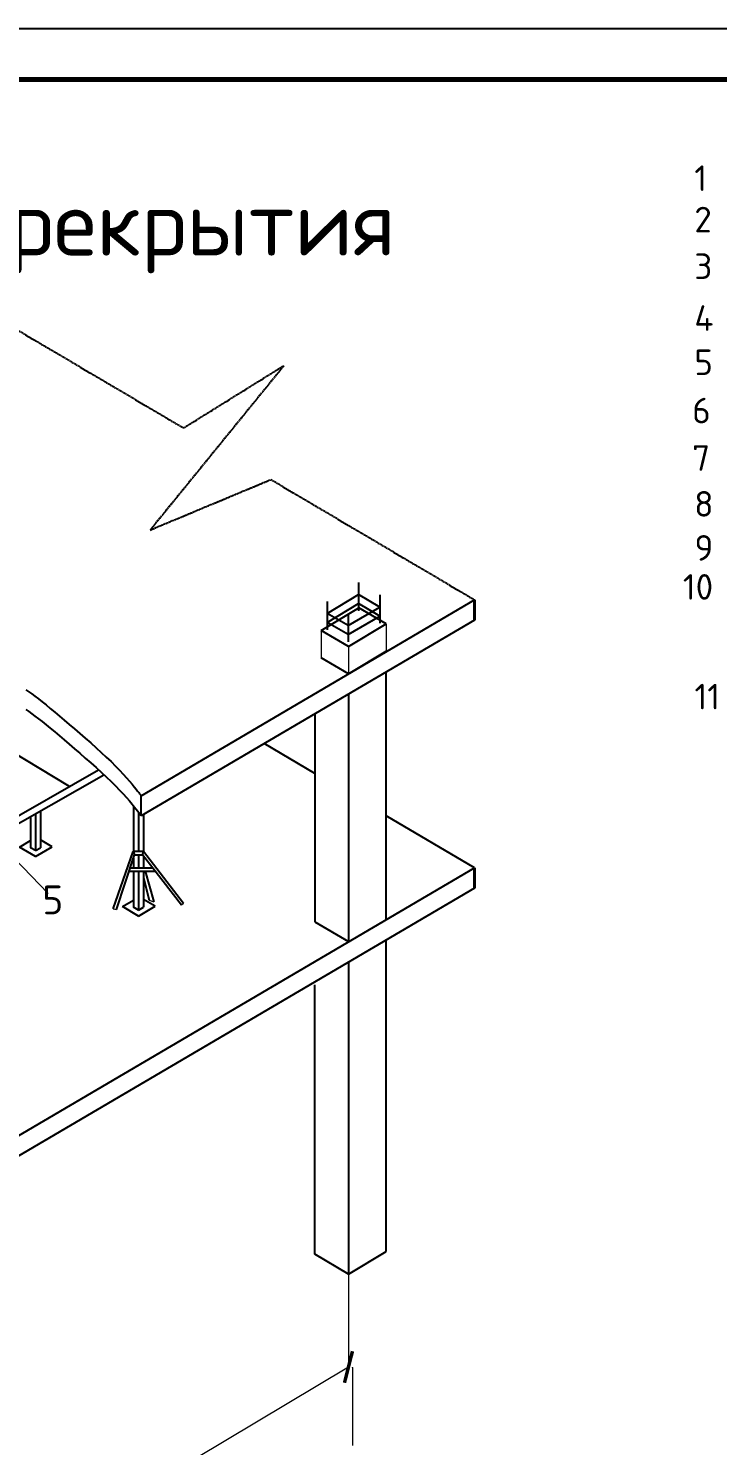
# Model space of a CAD drawing. Header units: millimetres. Extents: x 5763 to 12018931, y 39842 to 3600577.
# Drawn here: x 686797 to 700281, y 425294 to 453001 of the extents above; entities that cross this region are included whole.
import ezdxf

# ---------------------------------------------------------------- set-up
doc = ezdxf.new("R2010")
doc.units = ezdxf.units.MM
doc.linetypes.add('ACAD_ISO04W100', pattern=[30, 24, -3, 0, -3])
for name, color, linetype, lineweight in [('jiu', 7, 'Continuous', 25), ('Стены', 7, 'Continuous', 40), ('тонкая', 7, 'Continuous', 20)]:
    doc.layers.add(name, color=color, linetype=linetype, lineweight=lineweight)
doc.layers.add('LINES', color=7, linetype='Continuous')
doc.layers.add('Элем. пром.зд.', color=7, linetype='Continuous')
doc.styles.add('ISOCPEUR', font='isocpeur.ttf')

# ---------------------------------------------------------------- blocks, each defined once
blk = doc.blocks.new('_ArchTick')
at = {"color": 0, "linetype": 'ByBlock', "const_width": 0.15}
blk.add_lwpolyline([(-0.5, -0.5), (0.5, 0.5)], dxfattribs=at)

msp = doc.modelspace()

# ---------------------------------------------------------------- linework, layer by layer
at = {"linetype": 'ACAD_ISO04W100'}
for p, q in [((685526.52282, 447726.34771), (689832.80885, 445185.50126)), ((691795.85085, 446405.01288), (689181.57275, 443193.90402)), ((689832.80885, 445185.50126), (691795.85085, 446405.01288)), ((689181.57275, 443193.90402), (691538.63094, 444179.01168)), ((691538.63094, 444179.01168), (695522.04893, 441828.6677))]:
    msp.add_line(p, q, dxfattribs=at)
at = {"color": 0}
msp.add_lwpolyline([(589821.09845, 334201.2019), (589821.09845, 453001.2019), (758021.09845, 453001.2019), (758021.09845, 334201.2019)], close=True, dxfattribs=at)
at = {"color": 0, "lineweight": 40, "const_width": 100}
msp.add_lwpolyline([(593821.09845, 335201.2019), (593821.09845, 452001.2019), (757021.09845, 452001.2019), (757021.09845, 335201.2019)], close=True, dxfattribs=at)
at = {"layer": 'jiu', "color": 7, "lineweight": 25}
for p, q in [((688458.49327, 435785.74455), (688848.50735, 436911.55839)), ((688522.0871, 435774.7775), (688876.67816, 436845.95632)), ((689047.2358, 436908.60221), (688848.50735, 436911.55839)), ((688876.67816, 436845.95632), (689028.36162, 436845.95632)), ((689793.93976, 435859.41821), (689028.36162, 436845.95632)), ((689834.97012, 435891.08177), (689047.45752, 436911.55839)), ((688770.24282, 436524.42741), (689277.87606, 436524.42741)), ((688791.959, 436590.02948), (689226.96722, 436590.02948)), ((689047.45752, 436394.9833), (689163.11901, 435960.24075)), ((689084.27661, 436524.42741), (689254.51622, 435923.31976))]:
    msp.add_line(p, q, dxfattribs=at)
for centre, radius, start, end in [((688947.20022, 436910.55856), 95.63896, 179.40101034, 222.491467365), ((688889.67757, 436921.90573), 158.11888, 331.292971868, 356.24786649)]:
    msp.add_arc(centre, radius, start, end, dxfattribs=at)
at = {"layer": 'LINES'}
for p, q in [((692643.5302, 441562.07726), (693256.56158, 441931.16899)), ((693256.56158, 442167.53429), (693256.56158, 441613.81682)), ((693675.273, 441686.89084), (693256.56158, 441931.16899)), ((689004.2847, 438000.16844), (695522.04893, 441828.6677)), ((692524.72817, 441231.34704), (693261.20328, 441674.76132)), ((692643.5302, 441794.02153), (692643.5302, 441240.30406)), ((692643.5302, 441388.05383), (693256.56158, 441757.14555)), ((693051.03864, 441324.33499), (693675.273, 441686.89084)), ((693675.273, 441512.86741), (693256.56158, 441757.14555)), ((693797.23853, 441362.03592), (693261.20328, 441674.76132)), ((693675.273, 441923.93014), (693675.273, 441370.21267)), ((695522.04893, 441430.59405), (689004.2847, 437605.02441)), ((693051.03864, 441324.33499), (692643.5302, 441562.07726)), ((693051.03864, 441150.31155), (692643.5302, 441388.05383)), ((693051.03864, 441560.3519), (693051.03864, 441006.63443)), ((693051.03864, 441150.31155), (693675.273, 441512.86741)), ((693060.76343, 440918.62164), (692524.72817, 441231.34704)), ((693060.76343, 440918.62164), (693797.23853, 441362.03592)), ((693060.76343, 440382.89914), (693797.23853, 440826.31343)), ((693060.76343, 440382.89914), (693797.23853, 440826.31343)), ((693062.319, 440383.83571), (693798.7941, 440816.43718)), ((693060.76343, 440382.89914), (692526.28911, 440694.71388)), ((693798.7941, 435579.92457), (693798.7941, 440419.13811)), ((687600.03094, 438178.40858), (684223.08257, 440223.64634)), ((686748.03938, 440072.72406), (686804.60909, 440033.57585)), ((686804.60909, 440033.57585), (686863.52798, 439991.1195)), ((686863.52798, 439991.1195), (686925.90417, 439944.55067)), ((693062.319, 439986.86767), (693062.319, 435147.3231)), ((686925.90417, 439944.55067), (686992.8458, 439893.06504)), ((686992.8458, 439893.06504), (687065.21562, 439836.05143)), ((687065.21562, 439836.05143), (687142.89482, 439773.6714)), ((687142.89482, 439773.6714), (687225.51922, 439706.27969)), ((686748.03938, 439684.7223), (686804.60909, 439645.57409)), ((686804.60909, 439645.57409), (686863.52798, 439603.11774)), ((686863.52798, 439603.11774), (686925.90417, 439556.54891)), ((686925.90417, 439556.54891), (686992.8458, 439505.06328)), ((686992.8458, 439505.06328), (687065.21562, 439448.04967)), ((687065.21562, 439448.04967), (687142.89482, 439385.66964)), ((687225.51922, 439706.27969), (687312.72464, 439634.231)), ((687312.72464, 439634.231), (687404.1469, 439557.88008)), ((687404.1469, 439557.88008), (687499.42181, 439477.58166)), ((687499.42181, 439477.58166), (687598.1852, 439393.69045)), ((692398.68697, 439597.35212), (692398.68697, 435536.94671)), ((687142.89482, 439385.66964), (687225.51922, 439318.27793)), ((687225.51922, 439318.27793), (687312.72464, 439246.22924)), ((687312.72464, 439246.22924), (687404.1469, 439169.87832)), ((687404.1469, 439169.87832), (687499.42181, 439089.5799)), ((687598.1852, 439393.69045), (687700.07287, 439306.56119)), ((687700.07287, 439306.56119), (687804.5623, 439216.63596)), ((687804.5623, 439216.63596), (687910.49759, 439124.70632)), ((687499.42181, 439089.5799), (687598.1852, 439005.68869)), ((687598.1852, 439005.68869), (687700.07287, 438918.55943)), ((687700.07287, 438918.55943), (687804.5623, 438828.6342)), ((687910.49759, 439124.70632), (688016.56449, 439031.65115)), ((688016.56449, 439031.65115), (688121.44874, 438938.34937)), ((688121.44874, 438938.34937), (688223.83611, 438845.67988)), ((692398.68697, 438435.03851), (691411.14554, 439017.71953)), ((687804.5623, 438828.6342), (687910.49759, 438736.70456)), ((687910.49759, 438736.70456), (688016.56449, 438643.6494)), ((688016.56449, 438643.6494), (688121.44874, 438550.34761)), ((688223.83611, 438845.67988), (688322.41234, 438754.52157)), ((688322.41234, 438754.52157), (688415.86319, 438665.75335)), ((688415.86319, 438665.75335), (688502.8744, 438580.25412)), ((681665.29673, 434803.73842), (688172.64243, 438504.01286)), ((681665.29673, 434649.61369), (688276.52177, 438408.95709)), ((688121.44874, 438550.34761), (688223.83611, 438457.67812)), ((688223.83611, 438457.67812), (688322.41234, 438366.51981)), ((688322.41234, 438366.51981), (688415.86319, 438277.75159)), ((688502.8744, 438580.25412), (688582.37601, 438498.84432)), ((688582.37601, 438498.84432), (688654.27519, 438422.11049)), ((688654.27519, 438422.11049), (688718.72341, 438350.58071)), ((688718.72341, 438350.58071), (688775.87212, 438284.78306)), ((688415.86319, 438277.75159), (688502.8744, 438192.25236)), ((688502.8744, 438192.25236), (688582.37601, 438110.84256)), ((688582.37601, 438110.84256), (688654.27519, 438034.10873)), ((688775.87212, 438284.78306), (688825.87277, 438225.24563)), ((688825.87277, 438225.24563), (688868.87683, 438172.49648)), ((688868.87683, 438172.49648), (688905.03575, 438127.06369)), ((688905.03575, 438127.06369), (688934.501, 438089.47535)), ((688934.501, 438089.47535), (688957.53507, 438059.99709)), ((688957.53507, 438059.99709), (688974.8447, 438037.84479)), ((688654.27519, 438034.10873), (688718.72341, 437962.57895)), ((688718.72341, 437962.57895), (688775.87212, 437896.7813)), ((688775.87212, 437896.7813), (688825.87277, 437837.24387)), ((688825.87277, 437837.24387), (688868.87683, 437784.49472)), ((688854.44479, 437802.19718), (688854.44479, 436911.47006)), ((688868.87683, 437784.49472), (688905.03575, 437739.06193)), ((688974.8447, 438037.84479), (688987.24766, 438021.97189)), ((688987.24766, 438021.97189), (688995.56174, 438011.3318)), ((688995.56174, 438011.3318), (689000.6047, 438004.87798)), ((689000.6047, 438004.87798), (689003.19433, 438001.56386)), ((689003.19433, 438001.56386), (689004.1484, 438000.34287)), ((689004.1484, 438000.34287), (689004.2847, 438000.16844)), ((689004.2847, 437605.02441), (689004.2847, 438000.16844)), ((686840.62994, 437592.46537), (686840.62994, 436982.92273)), ((686937.1363, 437647.34182), (686937.1363, 436926.08227)), ((687033.64267, 437702.21827), (687033.64267, 436982.92273)), ((688905.03575, 437739.06193), (688934.501, 437701.47359)), ((688934.501, 437701.47359), (688957.53507, 437671.99533)), ((688950.95116, 437680.42121), (688950.95116, 436910.03449)), ((688957.53507, 437671.99533), (688974.8447, 437649.84303)), ((688974.8447, 437649.84303), (688987.24766, 437633.97013)), ((688987.24766, 437633.97013), (688995.56174, 437623.33004)), ((688995.56174, 437623.33004), (689000.6047, 437616.87622)), ((689000.6047, 437616.87622), (689003.19433, 437613.5621)), ((689003.19433, 437613.5621), (689004.1484, 437612.34111)), ((689004.1484, 437612.34111), (689004.2847, 437612.16668)), ((689047.45752, 437630.36449), (689047.45752, 436911.55839)), ((695522.04893, 436592.15509), (693798.7941, 437608.93054)), ((686623.81858, 436995.22006), (686840.62994, 437122.51737)), ((686937.1363, 436810.68173), (686623.81858, 436995.22006)), ((686937.1363, 436926.08227), (686840.62994, 436982.92273)), ((686937.1363, 436810.68173), (687261.05465, 437000.86518)), ((686937.1363, 436926.08227), (687033.64267, 436982.92273)), ((687261.05465, 437000.86518), (687033.64267, 437134.80663)), ((688854.44479, 436778.79188), (688854.44479, 436590.02948)), ((688950.95116, 436845.95632), (688950.95116, 436590.02948)), ((689047.45752, 436821.34899), (689047.45752, 436590.02948)), ((673114.26548, 423429.94497), (695522.04893, 436592.15509)), ((688854.44479, 436524.42741), (688854.44479, 435820.64275)), ((688950.95116, 436524.42741), (688950.95116, 435763.80229)), ((689047.45752, 436524.42741), (689047.45752, 435820.64275)), ((695522.04893, 436194.08144), (673114.26548, 423041.94321)), ((688637.63344, 435832.94008), (688854.44479, 435960.23738)), ((688950.95116, 435648.40175), (688637.63344, 435832.94008)), ((688950.95116, 435648.40175), (689274.86951, 435838.5852)), ((689274.86951, 435838.5852), (689047.45752, 435972.52665)), ((688950.95116, 435763.80229), (688854.44479, 435820.64275)), ((688950.95116, 435763.80229), (689047.45752, 435820.64275)), ((692398.68697, 435536.94671), (693062.319, 435147.3231)), ((693798.7941, 429090.7887), (693798.7941, 435182.6255)), ((693062.319, 434750.35506), (693062.319, 428647.37441)), ((692398.68697, 429034.54035), (692398.68697, 434303.58126)), ((693062.319, 428647.37441), (692398.68697, 429034.54035)), ((693062.319, 428647.37441), (693798.7941, 429090.7887)), ((693062.319, 428647.37441), (693062.319, 428647.37441))]:
    msp.add_line(p, q, dxfattribs=at)
at = {"layer": 'Стены', "ltscale": 10}
for p, q in [((695522.04893, 441430.59405), (695522.04893, 441828.6677)), ((695522.04893, 436194.08144), (695522.04893, 436592.15509))]:
    msp.add_line(p, q, dxfattribs=at)
at = {"layer": 'тонкая', "ltscale": 10}
for p, q in [((692524.72817, 441231.34704), (692526.28911, 440694.71388)), ((693797.23853, 441362.03592), (693797.23853, 440826.31343)), ((693060.76343, 440918.62164), (693062.32437, 440381.98848)), ((685755.56091, 437570.19551), (687188.24831, 436089.6655)), ((689163.11901, 435960.24075), (689254.51622, 435923.31976)), ((689834.97012, 435891.08177), (689793.93976, 435859.41821)), ((688458.49327, 435785.74455), (688522.0871, 435774.7775)), ((693062.319, 428647.37441), (693062.319, 426826.68596)), ((684176.47021, 421542.82065), (693061.68883, 426833.60791)), ((693136.25198, 426819.75602), (693136.25198, 425294.35854)), ((693140.29539, 426821.68552), (693137.31783, 426826.68596))]:
    msp.add_line(p, q, dxfattribs=at)

# ---------------------------------------------------------------- block references
at = {"layer": 'тонкая', "ltscale": 10, "xscale": 450.0000000000001, "yscale": 450.0000000000001, "zscale": 450.0000000000001, "rotation": 30.77208269465662}
msp.add_blockref('_ArchTick', (693059.11121, 426832.07304), dxfattribs=at)

# ---------------------------------------------------------------- texts
at = {"layer": 'jiu', "color": 7, "style": 'ISOCPEUR'}
for s, height, p in [('1', 500, (699823.84124, 449821.3766)), ('2', 500, (699823.84124, 449012.7587)), ('3', 500, (699823.84124, 448100.83433)), ('4', 500, (699823.84124, 447088.18855)), ('5', 500, (699823.84124, 446223.5683)), ('6', 500, (699781.84853, 445279.46275)), ('7', 500, (699781.84853, 444351.81237)), ('8', 500, (699822.41522, 443455.28776)), ('9', 500, (699826.70005, 442595.0309)), ('10', 500, (699599.46591, 441832.28706)), ('11', 500, (699826.70005, 439687.62717)), ('5', 562.5, (687071.15521, 435682.28254))]:
    msp.add_text(s, height=height, dxfattribs=at).set_placement(p)
at = {"layer": 'Элем. пром.зд.', "color": 7, "style": 'ISOCPEUR'}
msp.add_text('Схема установки опалубки перекрытия', height=1275, dxfattribs=at).set_placement((662596.53791, 448558.83375))

doc.saveas('drawing.dxf')
